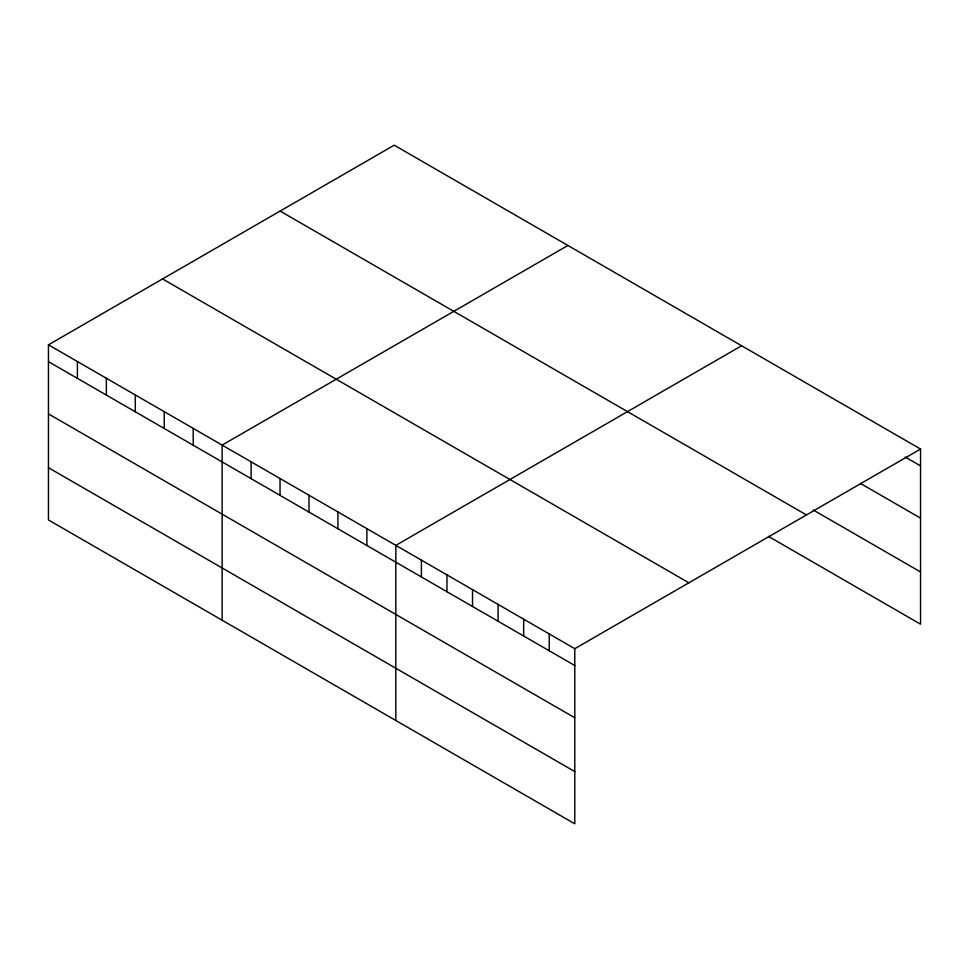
<?xml version="1.0" encoding="UTF-8"?>
<svg xmlns="http://www.w3.org/2000/svg" width="969" height="969" viewBox="0 0 969 969"><rect width="100%" height="100%" fill="white"/><g stroke="black" fill="none" stroke-linecap="round" stroke-linejoin="round"><path stroke-width="1.45" d="M48.45 344.819L574.787 648.685L574.787 823.807L48.45 519.941L48.45 344.819L394.213 145.193L920.55 449.059L920.55 624.181L768.441 536.366M567.907 245.472L222.143 445.098L222.143 620.221M741.6 345.751L395.824 545.377L395.824 720.5M574.787 648.685L920.55 449.059M905.216 457.041L920.55 465.895M860.472 483.446L920.55 518.136M813.173 509.96L920.55 571.952M280.114 211.06L806.45 514.939M162.55 278.939L688.886 582.817M48.45 361.643L574.787 665.521M48.45 413.884L574.787 717.763M48.45 467.7L574.787 771.578M549.217 633.932L549.217 650.768M523.66 619.167L523.66 636.003M498.09 604.414L498.09 621.25M472.521 589.649L472.521 606.485M446.963 574.896L446.963 591.72M421.394 560.13L421.394 576.967M366.888 528.662L366.888 545.499M337.939 511.947L337.939 528.783M308.99 495.232L308.99 512.068M280.041 478.516L280.041 495.353M251.092 461.801L251.092 478.638M193.194 428.383L193.194 445.219M164.245 411.668L164.245 428.504M135.297 394.952L135.297 411.789M106.348 378.237L106.348 395.073M77.399 361.522L77.399 378.358"/></g></svg>
